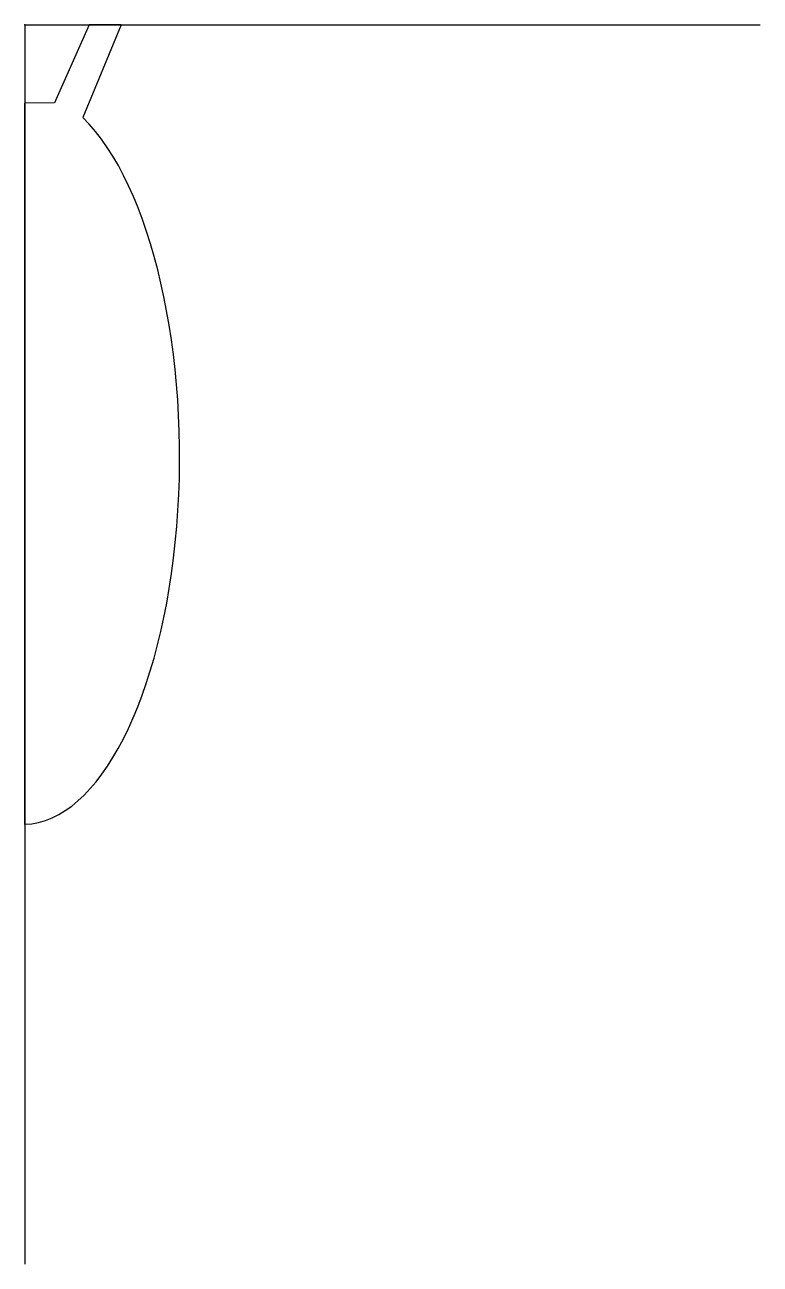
# Model space of a CAD drawing. Header units: millimetres. Extents: x 0 to 80, y -135 to 0.
import ezdxf

# ---------------------------------------------------------------- set-up
doc = ezdxf.new("R2010")
doc.units = ezdxf.units.MM
doc.layers.get('0').update_dxf_attribs({"linetype": 'CONTINUOUS'})

msp = doc.modelspace()

# ---------------------------------------------------------------- linework, layer by layer
for p, q in [((0, 0), (0, -134.86)), ((0, 0), (80, 0)), ((7, 0), (3.23, -8.48)), ((10.49, 0), (6.32, -10.1)), ((10.49, 0), (7, 0)), ((3.23, -8.48), (0, -8.54)), ((0, -87), (0, -8.54))]:
    msp.add_line(p, q)
msp.add_ellipse((-0.25, -47), major_axis=(-0.02, 40), ratio=0.42725, start_param=3.155072, end_param=5.886896)
msp.add_point((0, 0))

doc.saveas('drawing.dxf')
